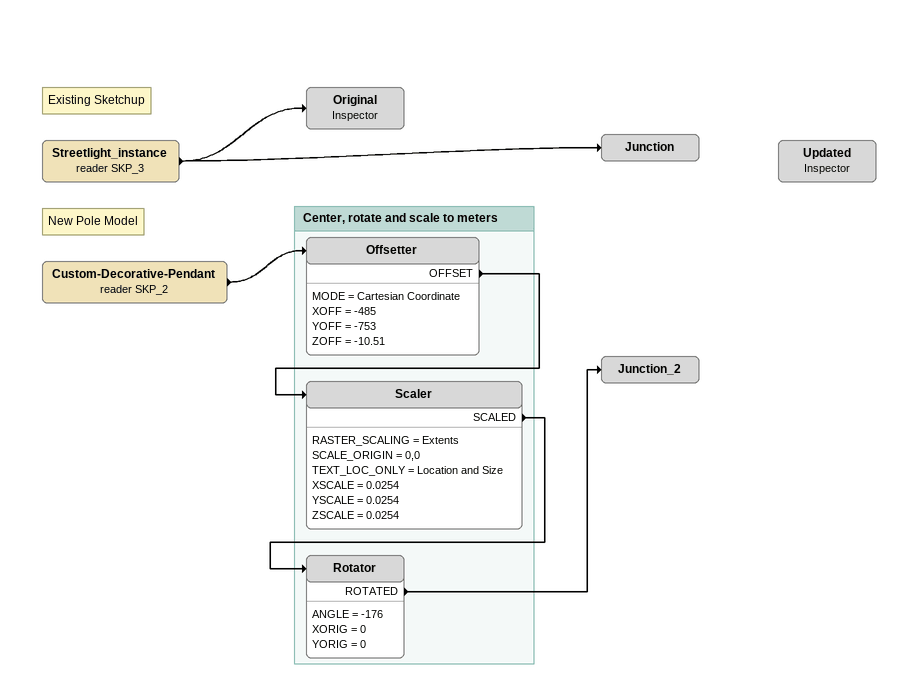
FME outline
Note: Existing Sketchup
Streetlight_instance (reader SKP_3)
    -> Junction
    -> Original
Original: Inspector
Junction
Note: New Pole Model
Custom-Decorative-Pendant (reader SKP_2)
    -> Offsetter
Junction_2
Updated: Inspector

Bookmark: Center, rotate and scale to meters
Offsetter
    MODE = Cartesian Coordinate
    XOFF = -485
    YOFF = -753
    ZOFF = -10.51
    OFFSET -> Scaler
Scaler
    RASTER_SCALING = Extents
    SCALE_ORIGIN = 0,0
    TEXT_LOC_ONLY = Location and Size
    XSCALE = 0.0254
    YSCALE = 0.0254
    ZSCALE = 0.0254
    SCALED -> Rotator
Rotator
    ANGLE = -176
    XORIG = 0
    YORIG = 0
    ROTATED -> Junction_2
